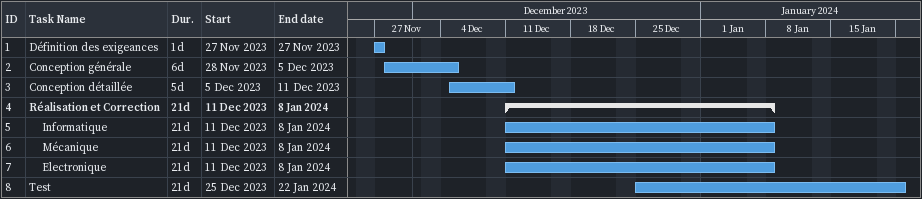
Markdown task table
| ID | Level | Task | Duration | Start | Finish |
|---|---|---|---|---|---|
| 1 | 1 | Définition des exigeances | 1d | 2023-11-27 | 2023-11-27 |
| 2 | 1 | Conception générale | 6d | 2023-11-28 | 2023-12-05 |
| 3 | 1 | Conception détaillée | 5d | 2023-12-05 | 2023-12-11 |
| 4 | 1 | **Réalisation et Correction** | 21d | 2023-12-11 | 2024-01-08 |
| 5 | 2 | Informatique | 21d | 2023-12-11 | 2024-01-08 |
| 6 | 2 | Mécanique | 21d | 2023-12-11 | 2024-01-08 |
| 7 | 2 | Electronique | 21d | 2023-12-11 | 2024-01-08 |
| 8 | 1 | Test | 21d | 2023-12-25 | 2024-01-22 |
